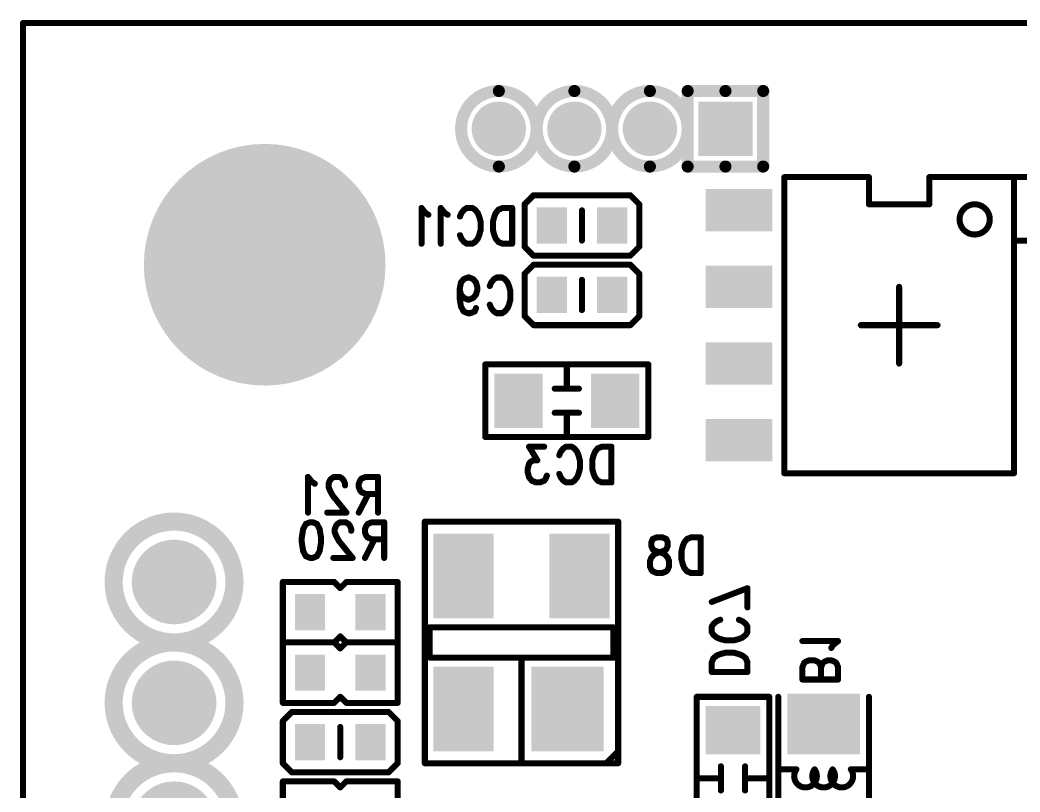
# Model space of a CAD drawing. Extents: x 100 to 144.1, y 92.1 to 144.1.
# Drawn here: x 99.95 to 116.5, y 131.27 to 144.05 of the extents above; entities that cross this region are included whole.
import ezdxf

# ---------------------------------------------------------------- set-up
doc = ezdxf.new("R2010")
doc.units = 0
doc.layers.get('0').update_dxf_attribs({"linetype": 'CONTINUOUS'})
doc.layers.add('MASK-BOTTOM_PHO', color=5, linetype='CONTINUOUS')
doc.layers.add('SILK-BOTTOM_PHO', color=14, linetype='CONTINUOUS')

# ---------------------------------------------------------------- blocks, each defined once
blk = doc.blocks.new('ROUND_32')
at = {"const_width": 1.999996}
blk.add_lwpolyline([(-0.999998, 0, 1), (0.999998, 0, 1)], format="xyb", close=True, dxfattribs=at)
blk = doc.blocks.new('ROUND_11')
at = {"const_width": 0.44996}
blk.add_lwpolyline([(-0.22498, 0, 1), (0.22498, 0, 1)], format="xyb", close=True, dxfattribs=at)
blk = doc.blocks.new('ROUND_130')
at = {"const_width": 0.700024}
blk.add_lwpolyline([(-0.350012, 0, 1), (0.350012, 0, 1)], format="xyb", close=True, dxfattribs=at)
blk = doc.blocks.new('SQUARE_234')
blk.add_solid([(0.44996, 0.44996), (0.44996, -0.44996), (-0.44996, 0.44996), (-0.44996, -0.44996)])
blk = doc.blocks.new('ROUND_1')
at = {"const_width": 0.050038}
blk.add_lwpolyline([(-0.025018, 0, 1), (0.025018, 0, 1)], format="xyb", close=True, dxfattribs=at)
blk = doc.blocks.new('SQUARE_10')
blk.add_solid([(0.350012, 0.350012), (0.350012, -0.350012), (-0.350012, 0.350012), (-0.350012, -0.350012)])
blk = doc.blocks.new('SQUARE_16')
blk.add_solid([(0.250062, 0.250062), (0.250062, -0.250062), (-0.250062, 0.250062), (-0.250062, -0.250062)])
blk = doc.blocks.new('SQUARE_33')
blk.add_solid([(0.499998, 0.499998), (0.499998, -0.499998), (-0.499998, 0.499998), (-0.499998, -0.499998)])
blk = doc.blocks.new('SQUARE_48')
blk.add_solid([(0.599948, 0.599948), (0.599948, -0.599948), (-0.599948, 0.599948), (-0.599948, -0.599948)])
blk = doc.blocks.new('SQUARE_165')
blk.add_solid([(0.40005, 0.40005), (0.40005, -0.40005), (-0.40005, 0.40005), (-0.40005, -0.40005)])
blk = doc.blocks.new('ROUND_6')
at = {"const_width": 0.099948}
blk.add_lwpolyline([(-0.049974, 0, 1), (0.049974, 0, 1)], format="xyb", close=True, dxfattribs=at)
blk = doc.blocks.new('ROUND_19')
at = {"const_width": 0.149986}
blk.add_lwpolyline([(-0.074994, 0, 1), (0.074994, 0, 1)], format="xyb", close=True, dxfattribs=at)

msp = doc.modelspace()

# ---------------------------------------------------------------- linework, layer by layer
at = {"layer": 'MASK-BOTTOM_PHO'}
for points, const_width in [([(143.999966, 143.999966), (100.000054, 143.999966)], 0.100076), ([(100.000054, 143.999966), (100.000054, 100.000054)], 0.100076), ([(112.050068, 140.904976), (111.650018, 140.904976)], 0.700024), ([(108.7501, 140.599922), (108.7501, 140.699998)], 0.500124), ([(109.750098, 140.599922), (109.750098, 140.699998)], 0.500124), ([(112.050068, 139.634976), (111.650018, 139.634976)], 0.700024), ([(108.7501, 139.549886), (108.7501, 139.450064)], 0.500124), ([(109.750098, 139.549886), (109.750098, 139.450064)], 0.500124), ([(112.050068, 138.364976), (111.650018, 138.364976)], 0.700024), ([(108.199936, 137.80008), (108.199936, 137.700004)], 0.8001), ([(109.799882, 137.80008), (109.799882, 137.700004)], 0.8001), ([(112.050068, 137.094976), (111.650018, 137.094976)], 0.700024), ([(107.290108, 134.649972), (107.290108, 135.050022)], 0.999996), ([(109.210094, 134.649972), (109.210094, 135.050022)], 0.999996), ([(104.750108, 134.199884), (104.750108, 134.29996)], 0.500124), ([(105.750106, 134.199884), (105.750106, 134.29996)], 0.500124), ([(104.750108, 133.199886), (104.750108, 133.299962)], 0.500124), ([(105.750106, 133.199886), (105.750106, 133.299962)], 0.500124), ([(107.290108, 132.450078), (107.290108, 132.849874)], 0.999996), ([(109.009942, 132.5499), (109.009942, 132.750052)], 1.199896), ([(113.149888, 132.40004), (113.35004, 132.40004)], 0.999996), ([(111.799878, 132.299964), (111.700056, 132.299964)], 0.8001), ([(104.750108, 132.150104), (104.750108, 132.050028)], 0.500124), ([(105.750106, 132.150104), (105.750106, 132.050028)], 0.500124)]:
    msp.add_lwpolyline(points, dxfattribs=dict(at, const_width=const_width))
at = {"layer": 'SILK-BOTTOM_PHO'}
for points, const_width in [([(143.999966, 143.999966), (100.000054, 143.999966)], 0.100076), ([(100.000054, 143.999966), (100.000054, 100.000054)], 0.100076), ([(111.625126, 142.875), (111.000032, 142.875)], 0.199898), ([(111.000032, 142.875), (111.000032, 141.625066)], 0.199898), ([(111.625126, 142.875), (112.249966, 142.875)], 0.199898), ([(112.249966, 142.875), (112.249966, 141.625066)], 0.199898), ([(111.000032, 141.625066), (111.625126, 141.625066)], 0.199898), ([(112.249966, 141.625066), (111.625126, 141.625066)], 0.199898), ([(112.599978, 136.549892), (112.599978, 141.45006)], 0.100076), ([(112.599978, 141.45006), (114.000026, 141.45006)], 0.100076), ([(114.000026, 141.45006), (114.000026, 140.999972)], 0.100076), ([(115.000024, 140.999972), (115.000024, 141.45006)], 0.100076), ([(115.000024, 141.45006), (116.400072, 141.45006)], 0.100076), ([(116.400072, 141.45006), (117.849904, 141.45006)], 0.100076), ([(116.400072, 140.400024), (116.400072, 141.45006)], 0.100076), ([(116.400072, 141.45006), (116.400072, 136.549892)], 0.100076), ([(108.300012, 140.999972), (108.450126, 141.150086)], 0.100076), ([(108.450126, 141.150086), (110.050072, 141.150086)], 0.100076), ([(110.050072, 141.150086), (110.199932, 140.999972)], 0.100076), ([(108.300012, 140.299948), (108.300012, 140.999972)], 0.100076), ([(110.199932, 140.999972), (110.199932, 140.299948)], 0.100076), ([(114.000026, 140.999972), (115.000024, 140.999972)], 0.100076), ([(106.663744, 140.854684), (106.595418, 140.939012)], 0.100076), ([(106.595418, 140.939012), (106.595418, 140.348462)], 0.100076), ([(106.70921, 140.82649), (106.663744, 140.854684)], 0.100076), ([(106.981752, 140.854684), (106.91368, 140.939012)], 0.100076), ([(106.91368, 140.939012), (106.91368, 140.348462)], 0.100076), ([(107.027218, 140.82649), (106.981752, 140.854684)], 0.100076), ([(107.231942, 140.79855), (107.254548, 140.854684)], 0.100076), ([(107.254548, 140.854684), (107.300014, 140.910818)], 0.100076), ([(107.300014, 140.910818), (107.34548, 140.939012)], 0.100076), ([(107.34548, 140.939012), (107.436412, 140.939012)], 0.100076), ([(107.436412, 140.939012), (107.481878, 140.910818)], 0.100076), ([(107.481878, 140.910818), (107.527344, 140.854684)], 0.100076), ([(107.527344, 140.854684), (107.54995, 140.79855)], 0.100076), ([(107.54995, 140.79855), (107.57281, 140.713968)], 0.100076), ([(107.799886, 140.79855), (107.77728, 140.713968)], 0.100076), ([(107.822746, 140.854684), (107.799886, 140.79855)], 0.100076), ([(107.868212, 140.910818), (107.822746, 140.854684)], 0.100076), ([(107.936284, 140.939012), (107.868212, 140.910818)], 0.100076), ([(108.095542, 140.939012), (107.936284, 140.939012)], 0.100076), ([(108.095542, 140.939012), (108.095542, 140.348462)], 0.100076), ([(109.249972, 140.400024), (109.249972, 140.899896)], 0.100076), ([(107.57281, 140.713968), (107.57281, 140.573506)], 0.100076), ([(107.77728, 140.713968), (107.77728, 140.573506)], 0.100076), ([(107.254548, 140.43279), (107.231942, 140.489178)], 0.100076), ([(107.54995, 140.489178), (107.527344, 140.43279)], 0.100076), ([(107.57281, 140.573506), (107.54995, 140.489178)], 0.100076), ([(107.77728, 140.573506), (107.799886, 140.489178)], 0.100076), ([(107.799886, 140.489178), (107.822746, 140.43279)], 0.100076), ([(107.300014, 140.376656), (107.254548, 140.43279)], 0.100076), ([(107.34548, 140.348462), (107.300014, 140.376656)], 0.100076), ([(107.436412, 140.348462), (107.34548, 140.348462)], 0.100076), ([(107.481878, 140.376656), (107.436412, 140.348462)], 0.100076), ([(107.527344, 140.43279), (107.481878, 140.376656)], 0.100076), ([(107.822746, 140.43279), (107.868212, 140.376656)], 0.100076), ([(107.868212, 140.376656), (107.936284, 140.348462)], 0.100076), ([(107.936284, 140.348462), (108.095542, 140.348462)], 0.100076), ([(108.450126, 140.150088), (108.300012, 140.299948)], 0.100076), ([(110.199932, 140.299948), (110.050072, 140.150088)], 0.100076), ([(117.849904, 140.400024), (116.400072, 140.400024)], 0.100076), ([(110.050072, 140.150088), (108.450126, 140.150088)], 0.100076), ([(108.300012, 139.850114), (108.450126, 139.999974)], 0.100076), ([(108.450126, 139.999974), (110.050072, 139.999974)], 0.100076), ([(110.050072, 139.999974), (110.199932, 139.850114)], 0.100076), ([(108.300012, 139.15009), (108.300012, 139.850114)], 0.100076), ([(110.199932, 139.850114), (110.199932, 139.15009)], 0.100076), ([(107.24769, 139.704572), (107.225084, 139.592304)], 0.100076), ([(107.293156, 139.76096), (107.24769, 139.704572)], 0.100076), ([(107.361482, 139.789154), (107.293156, 139.76096)], 0.100076), ([(107.384088, 139.789154), (107.361482, 139.789154)], 0.100076), ([(107.45216, 139.76096), (107.384088, 139.789154)], 0.100076), ([(107.497626, 139.704572), (107.45216, 139.76096)], 0.100076), ([(107.520486, 139.620244), (107.497626, 139.704572)], 0.100076), ([(107.724956, 139.648438), (107.747816, 139.704572)], 0.100076), ([(107.747816, 139.704572), (107.793282, 139.76096)], 0.100076), ([(107.793282, 139.76096), (107.838748, 139.789154)], 0.100076), ([(107.838748, 139.789154), (107.929426, 139.789154)], 0.100076), ([(107.929426, 139.789154), (107.974892, 139.76096)], 0.100076), ([(107.974892, 139.76096), (108.020358, 139.704572)], 0.100076), ([(108.020358, 139.704572), (108.043218, 139.648438)], 0.100076), ([(108.043218, 139.648438), (108.065824, 139.56411)], 0.100076), ([(109.249972, 139.750038), (109.249972, 139.249912)], 0.100076), ([(114.499898, 139.634976), (114.499898, 138.364976)], 0.100076), ([(107.225084, 139.592304), (107.24769, 139.507722)], 0.100076), ([(107.225084, 139.592304), (107.225084, 139.451588)], 0.100076), ([(107.24769, 139.507722), (107.293156, 139.451588)], 0.100076), ([(107.45216, 139.451588), (107.497626, 139.507722)], 0.100076), ([(107.497626, 139.507722), (107.520486, 139.592304)], 0.100076), ([(107.520486, 139.592304), (107.520486, 139.620244)], 0.100076), ([(108.065824, 139.56411), (108.065824, 139.423394)], 0.100076), ([(107.225084, 139.451588), (107.24769, 139.310872)], 0.100076), ([(107.24769, 139.310872), (107.293156, 139.226544)], 0.100076), ([(107.293156, 139.451588), (107.361482, 139.423394)], 0.100076), ([(107.361482, 139.423394), (107.384088, 139.423394)], 0.100076), ([(107.384088, 139.423394), (107.45216, 139.451588)], 0.100076), ([(107.747816, 139.282932), (107.724956, 139.339066)], 0.100076), ([(108.043218, 139.339066), (108.020358, 139.282932)], 0.100076), ([(108.065824, 139.423394), (108.043218, 139.339066)], 0.100076), ([(107.293156, 139.226544), (107.361482, 139.19835)], 0.100076), ([(107.361482, 139.19835), (107.406694, 139.19835)], 0.100076), ([(107.406694, 139.19835), (107.47502, 139.226544)], 0.100076), ([(107.47502, 139.226544), (107.497626, 139.282932)], 0.100076), ([(107.793282, 139.226544), (107.747816, 139.282932)], 0.100076), ([(107.838748, 139.19835), (107.793282, 139.226544)], 0.100076), ([(107.929426, 139.19835), (107.838748, 139.19835)], 0.100076), ([(107.974892, 139.226544), (107.929426, 139.19835)], 0.100076), ([(108.020358, 139.282932), (107.974892, 139.226544)], 0.100076), ([(108.450126, 138.999976), (108.300012, 139.15009)], 0.100076), ([(110.199932, 139.15009), (110.050072, 138.999976)], 0.100076), ([(110.050072, 138.999976), (108.450126, 138.999976)], 0.100076), ([(113.864898, 138.999976), (115.134898, 138.999976)], 0.100076), ([(110.350046, 138.34999), (107.650026, 138.34999)], 0.100076), ([(107.650026, 138.34999), (107.650026, 137.150094)], 0.100076), ([(109.000036, 138.34999), (109.000036, 137.94994)], 0.100076), ([(110.350046, 137.150094), (110.350046, 138.34999)], 0.100076), ([(108.799884, 137.94994), (109.199934, 137.94994)], 0.100076), ([(108.799884, 137.54989), (109.199934, 137.54989)], 0.100076), ([(109.000036, 137.150094), (109.000036, 137.54989)], 0.100076), ([(107.650026, 137.150094), (110.350046, 137.150094)], 0.100076), ([(108.624878, 136.989058), (108.374942, 136.989058)], 0.100076), ([(108.374942, 136.989058), (108.51134, 136.764014)], 0.100076), ([(108.94314, 136.960864), (108.988606, 136.989058)], 0.100076), ([(108.988606, 136.989058), (109.079538, 136.989058)], 0.100076), ([(109.079538, 136.989058), (109.125004, 136.960864)], 0.100076), ([(109.579664, 136.989058), (109.511338, 136.960864)], 0.100076), ([(109.738668, 136.989058), (109.579664, 136.989058)], 0.100076), ([(109.738668, 136.989058), (109.738668, 136.398508)], 0.100076), ([(108.875068, 136.848342), (108.897674, 136.90473)], 0.100076), ([(108.897674, 136.90473), (108.94314, 136.960864)], 0.100076), ([(109.125004, 136.960864), (109.17047, 136.90473)], 0.100076), ([(109.17047, 136.90473), (109.193076, 136.848342)], 0.100076), ([(109.193076, 136.848342), (109.215936, 136.764014)], 0.100076), ([(109.443266, 136.848342), (109.420406, 136.764014)], 0.100076), ([(109.465872, 136.90473), (109.443266, 136.848342)], 0.100076), ([(109.511338, 136.960864), (109.465872, 136.90473)], 0.100076), ([(108.374942, 136.70788), (108.352336, 136.623552)], 0.100076), ([(108.397802, 136.73582), (108.374942, 136.70788)], 0.100076), ([(108.443268, 136.764014), (108.397802, 136.73582)], 0.100076), ([(108.51134, 136.764014), (108.443268, 136.764014)], 0.100076), ([(109.215936, 136.764014), (109.215936, 136.623552)], 0.100076), ([(109.420406, 136.764014), (109.420406, 136.623552)], 0.100076), ([(104.784144, 136.404604), (104.715818, 136.489186)], 0.100076), ([(104.715818, 136.489186), (104.715818, 135.898382)], 0.100076), ([(105.147618, 136.489186), (105.102152, 136.460992)], 0.100076), ([(105.23855, 136.489186), (105.147618, 136.489186)], 0.100076), ([(105.284016, 136.460992), (105.23855, 136.489186)], 0.100076), ([(105.67035, 136.489186), (105.602278, 136.460992)], 0.100076), ([(105.875074, 136.489186), (105.67035, 136.489186)], 0.100076), ([(105.875074, 136.489186), (105.875074, 135.898382)], 0.100076), ([(108.352336, 136.623552), (108.352336, 136.567164)], 0.100076), ([(108.352336, 136.567164), (108.374942, 136.482836)], 0.100076), ([(108.647738, 136.454642), (108.670344, 136.51103)], 0.100076), ([(108.897674, 136.482836), (108.875068, 136.53897)], 0.100076), ([(109.193076, 136.53897), (109.17047, 136.482836)], 0.100076), ([(109.215936, 136.623552), (109.193076, 136.53897)], 0.100076), ([(109.420406, 136.623552), (109.443266, 136.53897)], 0.100076), ([(109.443266, 136.53897), (109.465872, 136.482836)], 0.100076), ([(116.400072, 136.549892), (112.599978, 136.549892)], 0.100076), ([(104.82961, 136.376664), (104.784144, 136.404604)], 0.100076), ([(105.079546, 136.432798), (105.05694, 136.376664)], 0.100076), ([(105.05694, 136.376664), (105.05694, 136.320276)], 0.100076), ([(105.102152, 136.460992), (105.079546, 136.432798)], 0.100076), ([(105.306876, 136.432798), (105.284016, 136.460992)], 0.100076), ([(105.329482, 136.376664), (105.306876, 136.432798)], 0.100076), ([(105.329482, 136.34847), (105.329482, 136.376664)], 0.100076), ([(105.579672, 136.432798), (105.556812, 136.376664)], 0.100076), ([(105.556812, 136.376664), (105.556812, 136.320276)], 0.100076), ([(105.602278, 136.460992), (105.579672, 136.432798)], 0.100076), ([(108.374942, 136.482836), (108.420408, 136.426448)], 0.100076), ([(108.420408, 136.426448), (108.488734, 136.398508)], 0.100076), ([(108.488734, 136.398508), (108.556806, 136.398508)], 0.100076), ([(108.556806, 136.398508), (108.624878, 136.426448)], 0.100076), ([(108.624878, 136.426448), (108.647738, 136.454642)], 0.100076), ([(108.94314, 136.426448), (108.897674, 136.482836)], 0.100076), ([(108.988606, 136.398508), (108.94314, 136.426448)], 0.100076), ([(109.079538, 136.398508), (108.988606, 136.398508)], 0.100076), ([(109.125004, 136.426448), (109.079538, 136.398508)], 0.100076), ([(109.17047, 136.482836), (109.125004, 136.426448)], 0.100076), ([(109.465872, 136.482836), (109.511338, 136.426448)], 0.100076), ([(109.511338, 136.426448), (109.579664, 136.398508)], 0.100076), ([(109.579664, 136.398508), (109.738668, 136.398508)], 0.100076), ([(105.05694, 136.320276), (105.079546, 136.264142)], 0.100076), ([(105.079546, 136.264142), (105.125012, 136.179814)], 0.100076), ([(105.125012, 136.179814), (105.352342, 135.898382)], 0.100076), ([(105.556812, 136.320276), (105.579672, 136.264142)], 0.100076), ([(105.715816, 136.207754), (105.556812, 135.898382)], 0.100076), ([(105.579672, 136.264142), (105.602278, 136.235948)], 0.100076), ([(105.602278, 136.235948), (105.67035, 136.207754)], 0.100076), ([(105.67035, 136.207754), (105.875074, 136.207754)], 0.100076), ([(105.352342, 135.898382), (105.03408, 135.898382)], 0.100076), ([(104.636316, 135.626602), (104.681782, 135.71093)], 0.100076), ([(104.681782, 135.71093), (104.750108, 135.739124)], 0.100076), ([(104.750108, 135.739124), (104.795574, 135.739124)], 0.100076), ([(104.795574, 135.739124), (104.863646, 135.71093)], 0.100076), ([(104.863646, 135.71093), (104.909112, 135.626602)], 0.100076), ([(105.181908, 135.682736), (105.159048, 135.626602)], 0.100076), ([(105.204514, 135.71093), (105.181908, 135.682736)], 0.100076), ([(105.24998, 135.739124), (105.204514, 135.71093)], 0.100076), ([(105.340912, 135.739124), (105.24998, 135.739124)], 0.100076), ([(105.386378, 135.71093), (105.340912, 135.739124)], 0.100076), ([(105.408984, 135.682736), (105.386378, 135.71093)], 0.100076), ([(105.431844, 135.626602), (105.408984, 135.682736)], 0.100076), ([(105.68178, 135.682736), (105.659174, 135.626602)], 0.100076), ([(105.70464, 135.71093), (105.68178, 135.682736)], 0.100076), ([(105.772712, 135.739124), (105.70464, 135.71093)], 0.100076), ([(105.977182, 135.739124), (105.772712, 135.739124)], 0.100076), ([(105.977182, 135.739124), (105.977182, 135.14832)], 0.100076), ([(109.84992, 135.750046), (106.650028, 135.750046)], 0.100076), ([(106.650028, 135.750046), (106.650028, 131.750054)], 0.100076), ([(109.84992, 131.949952), (109.84992, 135.750046)], 0.100076), ([(104.61371, 135.485886), (104.636316, 135.626602)], 0.100076), ([(104.909112, 135.626602), (104.931718, 135.485886)], 0.100076), ([(105.159048, 135.626602), (105.159048, 135.570214)], 0.100076), ([(105.159048, 135.570214), (105.181908, 135.51408)], 0.100076), ([(105.181908, 135.51408), (105.227374, 135.429752)], 0.100076), ([(105.431844, 135.598408), (105.431844, 135.626602)], 0.100076), ([(105.659174, 135.626602), (105.659174, 135.570214)], 0.100076), ([(105.659174, 135.570214), (105.68178, 135.51408)], 0.100076), ([(105.68178, 135.51408), (105.70464, 135.485886)], 0.100076), ([(104.61371, 135.401558), (104.61371, 135.485886)], 0.100076), ([(104.636316, 135.260842), (104.61371, 135.401558)], 0.100076), ([(104.931718, 135.401558), (104.909112, 135.260842)], 0.100076), ([(104.931718, 135.485886), (104.931718, 135.401558)], 0.100076), ([(105.227374, 135.429752), (105.45445, 135.14832)], 0.100076), ([(105.818178, 135.457692), (105.659174, 135.14832)], 0.100076), ([(105.70464, 135.485886), (105.772712, 135.457692)], 0.100076), ([(105.772712, 135.457692), (105.977182, 135.457692)], 0.100076), ([(110.397798, 135.404606), (110.420404, 135.460994)], 0.100076), ([(110.397798, 135.348472), (110.397798, 135.404606)], 0.100076), ([(110.420404, 135.292084), (110.397798, 135.348472)], 0.100076), ([(110.420404, 135.460994), (110.48873, 135.489188)], 0.100076), ([(110.48873, 135.489188), (110.579662, 135.489188)], 0.100076), ([(110.579662, 135.489188), (110.647734, 135.460994)], 0.100076), ([(110.647734, 135.460994), (110.67034, 135.404606)], 0.100076), ([(110.67034, 135.348472), (110.647734, 135.292084)], 0.100076), ([(110.67034, 135.404606), (110.67034, 135.348472)], 0.100076), ([(110.92053, 135.348472), (110.89767, 135.264144)], 0.100076), ([(110.943136, 135.404606), (110.92053, 135.348472)], 0.100076), ([(110.988602, 135.460994), (110.943136, 135.404606)], 0.100076), ([(111.056928, 135.489188), (110.988602, 135.460994)], 0.100076), ([(111.215932, 135.489188), (111.056928, 135.489188)], 0.100076), ([(111.215932, 135.489188), (111.215932, 134.898384)], 0.100076), ([(104.681782, 135.176514), (104.636316, 135.260842)], 0.100076), ([(104.750108, 135.14832), (104.681782, 135.176514)], 0.100076), ([(104.863646, 135.176514), (104.795574, 135.14832)], 0.100076), ([(104.909112, 135.260842), (104.863646, 135.176514)], 0.100076), ([(110.443264, 135.207756), (110.397798, 135.151622)], 0.100076), ([(110.46587, 135.264144), (110.420404, 135.292084)], 0.100076), ([(110.511336, 135.23595), (110.443264, 135.207756)], 0.100076), ([(110.556802, 135.23595), (110.46587, 135.264144)], 0.100076), ([(110.602268, 135.264144), (110.511336, 135.23595)], 0.100076), ([(110.624874, 135.207756), (110.556802, 135.23595)], 0.100076), ([(110.647734, 135.292084), (110.602268, 135.264144)], 0.100076), ([(110.67034, 135.151622), (110.624874, 135.207756)], 0.100076), ([(110.89767, 135.264144), (110.89767, 135.123428)], 0.100076), ([(104.795574, 135.14832), (104.750108, 135.14832)], 0.100076), ([(105.45445, 135.14832), (105.136442, 135.14832)], 0.100076), ([(110.397798, 135.151622), (110.374938, 135.095234)], 0.100076), ([(110.374938, 135.095234), (110.374938, 135.010906)], 0.100076), ([(110.374938, 135.010906), (110.397798, 134.954772)], 0.100076), ([(110.6932, 135.095234), (110.67034, 135.151622)], 0.100076), ([(110.67034, 134.954772), (110.6932, 135.010906)], 0.100076), ([(110.6932, 135.010906), (110.6932, 135.095234)], 0.100076), ([(110.89767, 135.123428), (110.92053, 135.0391)], 0.100076), ([(110.92053, 135.0391), (110.943136, 134.982712)], 0.100076), ([(110.397798, 134.954772), (110.420404, 134.926578)], 0.100076), ([(110.420404, 134.926578), (110.48873, 134.898384)], 0.100076), ([(110.48873, 134.898384), (110.579662, 134.898384)], 0.100076), ([(110.579662, 134.898384), (110.647734, 134.926578)], 0.100076), ([(110.647734, 134.926578), (110.67034, 134.954772)], 0.100076), ([(110.943136, 134.982712), (110.988602, 134.926578)], 0.100076), ([(110.988602, 134.926578), (111.056928, 134.898384)], 0.100076), ([(111.056928, 134.898384), (111.215932, 134.898384)], 0.100076), ([(104.30002, 133.75005), (104.30002, 134.750048)], 0.100076), ([(104.30002, 134.750048), (105.149904, 134.750048)], 0.100076), ([(105.149904, 134.750048), (105.24998, 134.649972)], 0.100076), ([(105.24998, 134.649972), (105.350056, 134.750048)], 0.100076), ([(105.350056, 134.750048), (106.19994, 134.750048)], 0.100076), ([(106.19994, 134.750048), (106.19994, 133.75005)], 0.100076), ([(111.989108, 134.647686), (111.398558, 134.420356)], 0.100076), ([(111.989108, 134.329424), (111.989108, 134.647686)], 0.100076), ([(111.398558, 134.011416), (111.426498, 134.056882)], 0.100076), ([(111.398558, 133.920484), (111.398558, 134.011416)], 0.100076), ([(111.426498, 134.056882), (111.482886, 134.102348)], 0.100076), ([(111.482886, 134.102348), (111.53902, 134.124954)], 0.100076), ([(111.848392, 134.124954), (111.90478, 134.102348)], 0.100076), ([(111.90478, 134.102348), (111.960914, 134.056882)], 0.100076), ([(111.960914, 134.056882), (111.989108, 134.011416)], 0.100076), ([(111.989108, 134.011416), (111.989108, 133.920484)], 0.100076), ([(105.24998, 133.850126), (105.149904, 133.75005)], 0.100076), ([(105.350056, 133.75005), (105.24998, 133.850126)], 0.100076), ([(109.76991, 133.999986), (106.730038, 133.999986)], 0.100076), ([(106.730038, 133.999986), (106.730038, 133.500114)], 0.100076), ([(109.76991, 133.500114), (109.76991, 133.999986)], 0.100076), ([(111.426498, 133.875018), (111.398558, 133.920484)], 0.100076), ([(111.482886, 133.829552), (111.426498, 133.875018)], 0.100076), ([(111.960914, 133.875018), (111.90478, 133.829552)], 0.100076), ([(111.989108, 133.920484), (111.960914, 133.875018)], 0.100076), ([(104.30002, 132.750052), (104.30002, 133.75005)], 0.100076), ([(104.30002, 133.75005), (105.149904, 133.75005)], 0.100076), ([(105.149904, 133.75005), (104.30002, 133.75005)], 0.100076), ([(105.149904, 133.75005), (105.24998, 133.649974)], 0.100076), ([(105.24998, 133.649974), (105.350056, 133.75005)], 0.100076), ([(105.350056, 133.75005), (106.19994, 133.75005)], 0.100076), ([(106.19994, 133.75005), (105.350056, 133.75005)], 0.100076), ([(106.19994, 133.75005), (106.19994, 132.750052)], 0.100076), ([(111.53902, 133.806692), (111.482886, 133.829552)], 0.100076), ([(111.623348, 133.784086), (111.53902, 133.806692)], 0.100076), ([(111.764064, 133.784086), (111.623348, 133.784086)], 0.100076), ([(111.848392, 133.806692), (111.764064, 133.784086)], 0.100076), ([(111.90478, 133.829552), (111.848392, 133.806692)], 0.100076), ([(113.488978, 133.772656), (112.898428, 133.772656)], 0.100076), ([(113.376456, 133.659118), (113.40465, 133.704584)], 0.100076), ([(113.40465, 133.704584), (113.488978, 133.772656)], 0.100076), ([(111.482886, 133.53415), (111.426498, 133.488684)], 0.100076), ([(111.53902, 133.556756), (111.482886, 133.53415)], 0.100076), ([(111.623348, 133.579616), (111.53902, 133.556756)], 0.100076), ([(111.764064, 133.579616), (111.623348, 133.579616)], 0.100076), ([(111.848392, 133.556756), (111.764064, 133.579616)], 0.100076), ([(111.90478, 133.53415), (111.848392, 133.556756)], 0.100076), ([(111.960914, 133.488684), (111.90478, 133.53415)], 0.100076), ([(106.730038, 133.500114), (109.76991, 133.500114)], 0.100076), ([(109.84992, 133.500114), (108.249974, 133.500114)], 0.100076), ([(108.249974, 133.500114), (108.249974, 131.750054)], 0.100076), ([(109.84992, 131.750054), (109.84992, 133.500114)], 0.100076), ([(111.426498, 133.488684), (111.398558, 133.420358)], 0.100076), ([(111.398558, 133.420358), (111.398558, 133.261354)], 0.100076), ([(111.989108, 133.420358), (111.960914, 133.488684)], 0.100076), ([(111.989108, 133.261354), (111.989108, 133.420358)], 0.100076), ([(112.926622, 133.409182), (112.898428, 133.340856)], 0.100076), ([(112.954562, 133.431788), (112.926622, 133.409182)], 0.100076), ([(113.01095, 133.454648), (112.954562, 133.431788)], 0.100076), ([(113.095278, 133.454648), (113.01095, 133.454648)], 0.100076), ([(113.151666, 133.431788), (113.095278, 133.454648)], 0.100076), ([(113.179606, 133.409182), (113.151666, 133.431788)], 0.100076), ([(113.2078, 133.340856), (113.179606, 133.409182)], 0.100076), ([(113.235994, 133.409182), (113.2078, 133.340856)], 0.100076), ([(113.264188, 133.431788), (113.235994, 133.409182)], 0.100076), ([(113.320322, 133.454648), (113.264188, 133.431788)], 0.100076), ([(113.376456, 133.454648), (113.320322, 133.454648)], 0.100076), ([(113.432844, 133.431788), (113.376456, 133.454648)], 0.100076), ([(113.461038, 133.409182), (113.432844, 133.431788)], 0.100076), ([(113.488978, 133.340856), (113.461038, 133.409182)], 0.100076), ([(111.989108, 133.261354), (111.398558, 133.261354)], 0.100076), ([(112.898428, 133.340856), (112.898428, 133.136386)], 0.100076), ([(113.2078, 133.136386), (113.2078, 133.340856)], 0.100076), ([(113.488978, 133.136386), (113.488978, 133.340856)], 0.100076), ([(113.488978, 133.136386), (112.898428, 133.136386)], 0.100076), ([(105.24998, 132.849874), (105.149904, 132.750052)], 0.100076), ([(105.350056, 132.750052), (105.24998, 132.849874)], 0.100076), ([(111.149892, 132.849874), (111.149892, 130.150108)], 0.100076), ([(112.350042, 132.849874), (111.149892, 132.849874)], 0.100076), ([(112.350042, 130.150108), (112.350042, 132.849874)], 0.100076), ([(112.499902, 130.150108), (112.499902, 132.849874)], 0.100076), ([(114.000026, 130.150108), (114.000026, 132.849874)], 0.100076), ([(105.149904, 132.750052), (104.30002, 132.750052)], 0.100076), ([(106.19994, 132.750052), (105.350056, 132.750052)], 0.100076), ([(104.30002, 132.450078), (104.44988, 132.599938)], 0.100076), ([(104.44988, 132.599938), (106.05008, 132.599938)], 0.100076), ([(106.05008, 132.599938), (106.19994, 132.450078)], 0.100076), ([(104.30002, 131.750054), (104.30002, 132.450078)], 0.100076), ([(105.24998, 132.350002), (105.24998, 131.849876)], 0.100076), ([(106.19994, 132.450078), (106.19994, 131.750054)], 0.100076), ([(109.650022, 131.750054), (109.84992, 131.949952)], 0.100076), ([(104.44988, 131.59994), (104.30002, 131.750054)], 0.100076), ([(106.19994, 131.750054), (106.05008, 131.59994)], 0.100076), ([(106.650028, 131.750054), (109.650022, 131.750054)], 0.100076), ([(108.249974, 131.750054), (109.84992, 131.750054)], 0.100076), ([(111.549942, 131.700016), (111.549942, 131.299966)], 0.100076), ([(111.949992, 131.700016), (111.949992, 131.299966)], 0.100076), ([(106.05008, 131.59994), (104.44988, 131.59994)], 0.100076), ([(112.799876, 131.649978), (112.54994, 131.649978)], 0.100076), ([(113.949988, 131.649978), (113.700052, 131.649978)], 0.100076), ([(104.30002, 130.450082), (104.30002, 131.45008)], 0.100076), ([(104.30002, 131.45008), (105.149904, 131.45008)], 0.100076), ([(105.149904, 131.45008), (105.24998, 131.350004)], 0.100076), ([(105.24998, 131.350004), (105.350056, 131.45008)], 0.100076), ([(105.350056, 131.45008), (106.19994, 131.45008)], 0.100076), ([(106.19994, 131.45008), (106.19994, 130.450082)], 0.100076), ([(111.149892, 131.500118), (111.549942, 131.500118)], 0.100076), ([(112.350042, 131.500118), (111.949992, 131.500118)], 0.100076)]:
    msp.add_lwpolyline(points, dxfattribs=dict(at, const_width=const_width))
for points, const_width in [([(107.87507, 142.875, 1), (107.87507, 141.625066)], 0.199898), ([(107.87507, 141.625066, 1), (107.87507, 142.875)], 0.199898), ([(109.125004, 142.875, 1), (109.125004, 141.625066)], 0.199898), ([(109.125004, 141.625066, 1), (109.125004, 142.875)], 0.199898), ([(110.374938, 142.875, 1), (110.374938, 141.625066)], 0.199898), ([(110.374938, 141.625066, 1), (110.374938, 142.875)], 0.199898), ([(103.49992, 134.750048, 1), (101.499924, 134.750048)], 0.299974), ([(101.499924, 134.750048, 1), (103.49992, 134.750048)], 0.299974), ([(103.49992, 132.750052, 1), (101.499924, 132.750052)], 0.299974), ([(101.499924, 132.750052, 1), (103.49992, 132.750052)], 0.299974), ([(103.49992, 130.750056, 1), (101.499924, 130.750056)], 0.299974), ([(112.80013, 131.649978, 1.9979486), (113.100358, 131.649724)], 0.100076), ([(113.100104, 131.649978, 1.9979486), (113.400332, 131.649724)], 0.100076), ([(113.400332, 131.649978, 1.9989628), (113.700306, 131.649724)], 0.100076)]:
    msp.add_lwpolyline(points, format="xyb", dxfattribs=dict(at, const_width=const_width))
at = {"layer": 'SILK-BOTTOM_PHO', "const_width": 0.100076}
msp.add_lwpolyline([(115.50015, 140.750036, 1), (116.000022, 140.750036, 1)], format="xyb", close=True, dxfattribs=at)

# ---------------------------------------------------------------- block references
at = {"layer": 'MASK-BOTTOM_PHO'}
for name, p in [('ROUND_1', (100.000054, 143.999966)), ('ROUND_11', (107.87507, 142.249906)), ('ROUND_11', (109.125004, 142.249906)), ('ROUND_11', (110.374938, 142.249906)), ('SQUARE_234', (111.625126, 142.249906)), ('ROUND_32', (104.000046, 139.999974)), ('SQUARE_10', (111.650018, 140.904976)), ('SQUARE_10', (112.050068, 140.904976)), ('SQUARE_16', (108.7501, 140.699998)), ('SQUARE_16', (108.7501, 140.599922)), ('SQUARE_16', (109.750098, 140.699998)), ('SQUARE_16', (109.750098, 140.599922)), ('SQUARE_10', (111.650018, 139.634976)), ('SQUARE_10', (112.050068, 139.634976)), ('SQUARE_16', (108.7501, 139.549886)), ('SQUARE_16', (108.7501, 139.450064)), ('SQUARE_16', (109.750098, 139.549886)), ('SQUARE_16', (109.750098, 139.450064)), ('SQUARE_10', (111.650018, 138.364976)), ('SQUARE_10', (112.050068, 138.364976)), ('SQUARE_165', (108.199936, 137.80008)), ('SQUARE_165', (109.799882, 137.80008)), ('SQUARE_165', (108.199936, 137.700004)), ('SQUARE_165', (109.799882, 137.700004)), ('SQUARE_10', (111.650018, 137.094976)), ('SQUARE_10', (112.050068, 137.094976)), ('SQUARE_33', (107.290108, 135.050022)), ('SQUARE_33', (109.210094, 135.050022)), ('ROUND_130', (102.499922, 134.750048)), ('SQUARE_33', (107.290108, 134.649972)), ('SQUARE_33', (109.210094, 134.649972)), ('SQUARE_16', (104.750108, 134.29996)), ('SQUARE_16', (104.750108, 134.199884)), ('SQUARE_16', (105.750106, 134.29996)), ('SQUARE_16', (105.750106, 134.199884)), ('ROUND_130', (102.499922, 132.750052)), ('SQUARE_16', (104.750108, 133.299962)), ('SQUARE_16', (104.750108, 133.199886)), ('SQUARE_16', (105.750106, 133.299962)), ('SQUARE_16', (105.750106, 133.199886)), ('SQUARE_33', (107.290108, 132.849874)), ('SQUARE_48', (109.009942, 132.750052)), ('SQUARE_48', (109.009942, 132.5499)), ('SQUARE_33', (107.290108, 132.450078)), ('SQUARE_33', (113.149888, 132.40004)), ('SQUARE_33', (113.35004, 132.40004)), ('SQUARE_165', (111.700056, 132.299964)), ('SQUARE_165', (111.799878, 132.299964)), ('SQUARE_16', (104.750108, 132.150104)), ('SQUARE_16', (105.750106, 132.150104)), ('SQUARE_16', (104.750108, 132.050028)), ('SQUARE_16', (105.750106, 132.050028)), ('ROUND_130', (102.499922, 130.750056))]:
    msp.add_blockref(name, p, dxfattribs=at)
at = {"layer": 'SILK-BOTTOM_PHO'}
for name, p in [('ROUND_1', (100.000054, 143.999966)), ('ROUND_6', (107.87507, 142.875)), ('ROUND_6', (107.87507, 142.875)), ('ROUND_6', (109.125004, 142.875)), ('ROUND_6', (109.125004, 142.875)), ('ROUND_6', (110.374938, 142.875)), ('ROUND_6', (110.374938, 142.875)), ('ROUND_6', (111.000032, 142.875)), ('ROUND_6', (111.625126, 142.875)), ('ROUND_6', (111.625126, 142.875)), ('ROUND_6', (112.249966, 142.875)), ('ROUND_6', (107.87507, 141.625066)), ('ROUND_6', (107.87507, 141.625066)), ('ROUND_6', (109.125004, 141.625066)), ('ROUND_6', (109.125004, 141.625066)), ('ROUND_6', (110.374938, 141.625066)), ('ROUND_6', (110.374938, 141.625066)), ('ROUND_6', (111.000032, 141.625066)), ('ROUND_6', (111.625126, 141.625066)), ('ROUND_6', (111.625126, 141.625066)), ('ROUND_6', (112.249966, 141.625066)), ('ROUND_1', (112.599978, 141.45006)), ('ROUND_1', (114.000026, 141.45006)), ('ROUND_1', (115.000024, 141.45006)), ('ROUND_1', (116.400072, 141.45006)), ('ROUND_1', (116.400072, 141.45006)), ('ROUND_1', (116.400072, 141.45006)), ('ROUND_1', (108.450126, 141.150086)), ('ROUND_1', (110.050072, 141.150086)), ('ROUND_1', (110.050072, 141.150086)), ('ROUND_1', (108.300012, 140.999972)), ('ROUND_1', (110.199932, 140.999972)), ('ROUND_1', (114.000026, 140.999972)), ('ROUND_1', (115.000024, 140.999972)), ('ROUND_1', (106.595418, 140.939012)), ('ROUND_1', (106.663744, 140.854684)), ('ROUND_1', (106.70921, 140.82649)), ('ROUND_1', (106.91368, 140.939012)), ('ROUND_1', (106.981752, 140.854684)), ('ROUND_1', (107.027218, 140.82649)), ('ROUND_1', (107.231942, 140.79855)), ('ROUND_1', (107.254548, 140.854684)), ('ROUND_1', (107.300014, 140.910818)), ('ROUND_1', (107.34548, 140.939012)), ('ROUND_1', (107.436412, 140.939012)), ('ROUND_1', (107.481878, 140.910818)), ('ROUND_1', (107.527344, 140.854684)), ('ROUND_1', (107.54995, 140.79855)), ('ROUND_1', (107.799886, 140.79855)), ('ROUND_1', (107.822746, 140.854684)), ('ROUND_1', (107.868212, 140.910818)), ('ROUND_1', (107.936284, 140.939012)), ('ROUND_1', (108.095542, 140.939012)), ('ROUND_1', (108.095542, 140.939012)), ('ROUND_1', (109.249972, 140.899896)), ('ROUND_1', (107.57281, 140.713968)), ('ROUND_1', (107.77728, 140.713968)), ('ROUND_1', (107.231942, 140.489178)), ('ROUND_1', (107.54995, 140.489178)), ('ROUND_1', (107.57281, 140.573506)), ('ROUND_1', (107.77728, 140.573506)), ('ROUND_1', (107.799886, 140.489178)), ('ROUND_1', (106.595418, 140.348462)), ('ROUND_1', (106.91368, 140.348462)), ('ROUND_1', (107.254548, 140.43279)), ('ROUND_1', (107.300014, 140.376656)), ('ROUND_1', (107.34548, 140.348462)), ('ROUND_1', (107.436412, 140.348462)), ('ROUND_1', (107.481878, 140.376656)), ('ROUND_1', (107.527344, 140.43279)), ('ROUND_1', (107.822746, 140.43279)), ('ROUND_1', (107.868212, 140.376656)), ('ROUND_1', (107.936284, 140.348462)), ('ROUND_1', (108.095542, 140.348462)), ('ROUND_1', (108.095542, 140.348462)), ('ROUND_1', (108.300012, 140.299948)), ('ROUND_1', (109.249972, 140.400024)), ('ROUND_1', (110.199932, 140.299948)), ('ROUND_1', (116.400072, 140.400024)), ('ROUND_1', (108.450126, 140.150088)), ('ROUND_1', (110.050072, 140.150088)), ('ROUND_1', (108.450126, 139.999974)), ('ROUND_1', (110.050072, 139.999974)), ('ROUND_1', (108.300012, 139.850114)), ('ROUND_1', (110.199932, 139.850114)), ('ROUND_1', (107.24769, 139.704572)), ('ROUND_1', (107.293156, 139.76096)), ('ROUND_1', (107.361482, 139.789154)), ('ROUND_1', (107.384088, 139.789154)), ('ROUND_1', (107.45216, 139.76096)), ('ROUND_1', (107.497626, 139.704572)), ('ROUND_1', (107.724956, 139.648438)), ('ROUND_1', (107.747816, 139.704572)), ('ROUND_1', (107.793282, 139.76096)), ('ROUND_1', (107.838748, 139.789154)), ('ROUND_1', (107.929426, 139.789154)), ('ROUND_1', (107.974892, 139.76096)), ('ROUND_1', (108.020358, 139.704572)), ('ROUND_1', (108.043218, 139.648438)), ('ROUND_1', (109.249972, 139.750038)), ('ROUND_1', (114.499898, 139.634976)), ('ROUND_1', (107.225084, 139.592304)), ('ROUND_1', (107.225084, 139.592304)), ('ROUND_1', (107.24769, 139.507722)), ('ROUND_1', (107.497626, 139.507722)), ('ROUND_1', (107.520486, 139.620244)), ('ROUND_1', (107.520486, 139.592304)), ('ROUND_1', (108.065824, 139.56411)), ('ROUND_1', (107.225084, 139.451588)), ('ROUND_1', (107.24769, 139.310872)), ('ROUND_1', (107.293156, 139.451588)), ('ROUND_1', (107.361482, 139.423394)), ('ROUND_1', (107.384088, 139.423394)), ('ROUND_1', (107.45216, 139.451588)), ('ROUND_1', (107.724956, 139.339066)), ('ROUND_1', (108.043218, 139.339066)), ('ROUND_1', (108.065824, 139.423394)), ('ROUND_1', (107.293156, 139.226544)), ('ROUND_1', (107.361482, 139.19835)), ('ROUND_1', (107.406694, 139.19835)), ('ROUND_1', (107.47502, 139.226544)), ('ROUND_1', (107.497626, 139.282932)), ('ROUND_1', (107.747816, 139.282932)), ('ROUND_1', (107.793282, 139.226544)), ('ROUND_1', (107.838748, 139.19835)), ('ROUND_1', (107.929426, 139.19835)), ('ROUND_1', (107.974892, 139.226544)), ('ROUND_1', (108.020358, 139.282932)), ('ROUND_1', (108.300012, 139.15009)), ('ROUND_1', (109.249972, 139.249912)), ('ROUND_1', (110.199932, 139.15009)), ('ROUND_1', (108.450126, 138.999976)), ('ROUND_1', (108.450126, 138.999976)), ('ROUND_1', (110.050072, 138.999976)), ('ROUND_1', (113.864898, 138.999976)), ('ROUND_1', (115.134898, 138.999976)), ('ROUND_1', (107.650026, 138.34999)), ('ROUND_1', (109.000036, 138.34999)), ('ROUND_1', (110.350046, 138.34999)), ('ROUND_1', (114.499898, 138.364976)), ('ROUND_1', (108.799884, 137.94994)), ('ROUND_1', (109.000036, 137.94994)), ('ROUND_1', (109.199934, 137.94994)), ('ROUND_1', (108.799884, 137.54989)), ('ROUND_1', (109.000036, 137.54989)), ('ROUND_1', (109.199934, 137.54989)), ('ROUND_1', (107.650026, 137.150094)), ('ROUND_1', (107.650026, 137.150094)), ('ROUND_1', (109.000036, 137.150094)), ('ROUND_1', (110.350046, 137.150094)), ('ROUND_1', (108.374942, 136.989058)), ('ROUND_1', (108.624878, 136.989058)), ('ROUND_1', (108.988606, 136.989058)), ('ROUND_1', (109.079538, 136.989058)), ('ROUND_1', (109.579664, 136.989058)), ('ROUND_1', (109.738668, 136.989058)), ('ROUND_1', (109.738668, 136.989058)), ('ROUND_1', (108.875068, 136.848342)), ('ROUND_1', (108.897674, 136.90473)), ('ROUND_1', (108.94314, 136.960864)), ('ROUND_1', (109.125004, 136.960864)), ('ROUND_1', (109.17047, 136.90473)), ('ROUND_1', (109.193076, 136.848342)), ('ROUND_1', (109.443266, 136.848342)), ('ROUND_1', (109.465872, 136.90473)), ('ROUND_1', (109.511338, 136.960864)), ('ROUND_1', (108.374942, 136.70788)), ('ROUND_1', (108.397802, 136.73582)), ('ROUND_1', (108.443268, 136.764014)), ('ROUND_1', (108.51134, 136.764014)), ('ROUND_1', (109.215936, 136.764014)), ('ROUND_1', (109.420406, 136.764014)), ('ROUND_1', (104.715818, 136.489186)), ('ROUND_1', (105.147618, 136.489186)), ('ROUND_1', (105.23855, 136.489186)), ('ROUND_1', (105.67035, 136.489186)), ('ROUND_1', (105.875074, 136.489186)), ('ROUND_1', (105.875074, 136.489186)), ('ROUND_1', (108.352336, 136.623552)), ('ROUND_1', (108.352336, 136.567164)), ('ROUND_1', (108.670344, 136.51103)), ('ROUND_1', (108.875068, 136.53897)), ('ROUND_1', (109.193076, 136.53897)), ('ROUND_1', (109.215936, 136.623552)), ('ROUND_1', (109.420406, 136.623552)), ('ROUND_1', (109.443266, 136.53897)), ('ROUND_1', (112.599978, 136.549892)), ('ROUND_1', (116.400072, 136.549892)), ('ROUND_1', (104.784144, 136.404604)), ('ROUND_1', (104.82961, 136.376664)), ('ROUND_1', (105.05694, 136.376664)), ('ROUND_1', (105.079546, 136.432798)), ('ROUND_1', (105.102152, 136.460992)), ('ROUND_1', (105.284016, 136.460992)), ('ROUND_1', (105.306876, 136.432798)), ('ROUND_1', (105.329482, 136.376664)), ('ROUND_1', (105.329482, 136.34847)), ('ROUND_1', (105.556812, 136.376664)), ('ROUND_1', (105.579672, 136.432798)), ('ROUND_1', (105.579672, 136.432798)), ('ROUND_1', (105.602278, 136.460992)), ('ROUND_1', (108.374942, 136.482836)), ('ROUND_1', (108.420408, 136.426448)), ('ROUND_1', (108.488734, 136.398508)), ('ROUND_1', (108.556806, 136.398508)), ('ROUND_1', (108.624878, 136.426448)), ('ROUND_1', (108.647738, 136.454642)), ('ROUND_1', (108.897674, 136.482836)), ('ROUND_1', (108.94314, 136.426448)), ('ROUND_1', (108.988606, 136.398508)), ('ROUND_1', (109.079538, 136.398508)), ('ROUND_1', (109.125004, 136.426448)), ('ROUND_1', (109.17047, 136.482836)), ('ROUND_1', (109.465872, 136.482836)), ('ROUND_1', (109.511338, 136.426448)), ('ROUND_1', (109.579664, 136.398508)), ('ROUND_1', (109.738668, 136.398508)), ('ROUND_1', (109.738668, 136.398508)), ('ROUND_1', (105.05694, 136.320276)), ('ROUND_1', (105.079546, 136.264142)), ('ROUND_1', (105.125012, 136.179814)), ('ROUND_1', (105.556812, 136.320276)), ('ROUND_1', (105.579672, 136.264142)), ('ROUND_1', (105.579672, 136.264142)), ('ROUND_1', (105.602278, 136.235948)), ('ROUND_1', (105.67035, 136.207754)), ('ROUND_1', (105.715816, 136.207754)), ('ROUND_1', (105.875074, 136.207754)), ('ROUND_1', (104.715818, 135.898382)), ('ROUND_1', (105.03408, 135.898382)), ('ROUND_1', (105.352342, 135.898382)), ('ROUND_1', (105.556812, 135.898382)), ('ROUND_1', (105.875074, 135.898382)), ('ROUND_1', (104.681782, 135.71093)), ('ROUND_1', (104.750108, 135.739124)), ('ROUND_1', (104.795574, 135.739124)), ('ROUND_1', (104.795574, 135.739124)), ('ROUND_1', (104.863646, 135.71093)), ('ROUND_1', (105.181908, 135.682736)), ('ROUND_1', (105.204514, 135.71093)), ('ROUND_1', (105.24998, 135.739124)), ('ROUND_1', (105.340912, 135.739124)), ('ROUND_1', (105.386378, 135.71093)), ('ROUND_1', (105.408984, 135.682736)), ('ROUND_1', (105.68178, 135.682736)), ('ROUND_1', (105.70464, 135.71093)), ('ROUND_1', (105.772712, 135.739124)), ('ROUND_1', (105.977182, 135.739124)), ('ROUND_1', (105.977182, 135.739124)), ('ROUND_1', (106.650028, 135.750046)), ('ROUND_1', (109.84992, 135.750046)), ('ROUND_1', (104.636316, 135.626602)), ('ROUND_1', (104.909112, 135.626602)), ('ROUND_1', (105.159048, 135.626602)), ('ROUND_1', (105.159048, 135.570214)), ('ROUND_1', (105.181908, 135.51408)), ('ROUND_1', (105.431844, 135.626602)), ('ROUND_1', (105.431844, 135.598408)), ('ROUND_1', (105.659174, 135.626602)), ('ROUND_1', (105.659174, 135.570214)), ('ROUND_1', (105.68178, 135.51408)), ('ROUND_1', (104.61371, 135.485886)), ('ROUND_1', (104.61371, 135.401558)), ('ROUND_1', (104.931718, 135.485886)), ('ROUND_1', (104.931718, 135.401558)), ('ROUND_1', (105.227374, 135.429752)), ('ROUND_1', (105.70464, 135.485886)), ('ROUND_1', (105.772712, 135.457692)), ('ROUND_1', (105.818178, 135.457692)), ('ROUND_1', (105.977182, 135.457692)), ('ROUND_1', (110.397798, 135.404606)), ('ROUND_1', (110.397798, 135.348472)), ('ROUND_1', (110.420404, 135.460994)), ('ROUND_1', (110.48873, 135.489188)), ('ROUND_1', (110.579662, 135.489188)), ('ROUND_1', (110.579662, 135.489188)), ('ROUND_1', (110.647734, 135.460994)), ('ROUND_1', (110.67034, 135.404606)), ('ROUND_1', (110.67034, 135.348472)), ('ROUND_1', (110.92053, 135.348472)), ('ROUND_1', (110.943136, 135.404606)), ('ROUND_1', (110.988602, 135.460994)), ('ROUND_1', (111.056928, 135.489188)), ('ROUND_1', (111.215932, 135.489188)), ('ROUND_1', (111.215932, 135.489188)), ('ROUND_1', (104.636316, 135.260842)), ('ROUND_1', (104.681782, 135.176514)), ('ROUND_1', (104.863646, 135.176514)), ('ROUND_1', (104.909112, 135.260842)), ('ROUND_1', (110.420404, 135.292084)), ('ROUND_1', (110.443264, 135.207756)), ('ROUND_1', (110.46587, 135.264144)), ('ROUND_1', (110.511336, 135.23595)), ('ROUND_1', (110.556802, 135.23595)), ('ROUND_1', (110.602268, 135.264144)), ('ROUND_1', (110.624874, 135.207756)), ('ROUND_1', (110.647734, 135.292084)), ('ROUND_1', (110.89767, 135.264144)), ('ROUND_1', (104.750108, 135.14832)), ('ROUND_1', (104.795574, 135.14832)), ('ROUND_1', (105.136442, 135.14832)), ('ROUND_1', (105.45445, 135.14832)), ('ROUND_1', (105.659174, 135.14832)), ('ROUND_1', (105.977182, 135.14832)), ('ROUND_1', (110.374938, 135.095234)), ('ROUND_1', (110.374938, 135.010906)), ('ROUND_1', (110.397798, 135.151622)), ('ROUND_1', (110.67034, 135.151622)), ('ROUND_1', (110.6932, 135.095234)), ('ROUND_1', (110.6932, 135.010906)), ('ROUND_1', (110.89767, 135.123428)), ('ROUND_1', (110.92053, 135.0391)), ('ROUND_19', (101.499924, 134.750048)), ('ROUND_19', (101.499924, 134.750048)), ('ROUND_19', (103.49992, 134.750048)), ('ROUND_19', (103.49992, 134.750048)), ('ROUND_1', (110.397798, 134.954772)), ('ROUND_1', (110.420404, 134.926578)), ('ROUND_1', (110.48873, 134.898384)), ('ROUND_1', (110.579662, 134.898384)), ('ROUND_1', (110.647734, 134.926578)), ('ROUND_1', (110.67034, 134.954772)), ('ROUND_1', (110.943136, 134.982712)), ('ROUND_1', (110.988602, 134.926578)), ('ROUND_1', (111.056928, 134.898384)), ('ROUND_1', (111.215932, 134.898384)), ('ROUND_1', (111.215932, 134.898384)), ('ROUND_1', (104.30002, 134.750048)), ('ROUND_1', (105.149904, 134.750048)), ('ROUND_1', (105.350056, 134.750048)), ('ROUND_1', (106.19994, 134.750048)), ('ROUND_1', (106.19994, 134.750048)), ('ROUND_1', (105.24998, 134.649972)), ('ROUND_1', (111.989108, 134.647686)), ('ROUND_1', (111.989108, 134.647686)), ('ROUND_1', (111.398558, 134.420356)), ('ROUND_1', (111.989108, 134.329424)), ('ROUND_1', (111.398558, 134.011416)), ('ROUND_1', (111.426498, 134.056882)), ('ROUND_1', (111.482886, 134.102348)), ('ROUND_1', (111.53902, 134.124954)), ('ROUND_1', (111.848392, 134.124954)), ('ROUND_1', (111.90478, 134.102348)), ('ROUND_1', (111.960914, 134.056882)), ('ROUND_1', (111.989108, 134.011416)), ('ROUND_1', (105.24998, 133.850126)), ('ROUND_1', (106.730038, 133.999986)), ('ROUND_1', (109.76991, 133.999986)), ('ROUND_1', (111.398558, 133.920484)), ('ROUND_1', (111.426498, 133.875018)), ('ROUND_1', (111.960914, 133.875018)), ('ROUND_1', (111.989108, 133.920484)), ('ROUND_1', (104.30002, 133.75005)), ('ROUND_1', (104.30002, 133.75005)), ('ROUND_1', (105.149904, 133.75005)), ('ROUND_1', (105.149904, 133.75005)), ('ROUND_1', (105.350056, 133.75005)), ('ROUND_1', (105.350056, 133.75005)), ('ROUND_1', (106.19994, 133.75005)), ('ROUND_1', (106.19994, 133.75005)), ('ROUND_1', (106.19994, 133.75005)), ('ROUND_1', (111.482886, 133.829552)), ('ROUND_1', (111.53902, 133.806692)), ('ROUND_1', (111.623348, 133.784086)), ('ROUND_1', (111.764064, 133.784086)), ('ROUND_1', (111.848392, 133.806692)), ('ROUND_1', (111.90478, 133.829552)), ('ROUND_1', (112.898428, 133.772656)), ('ROUND_1', (113.40465, 133.704584)), ('ROUND_1', (113.488978, 133.772656)), ('ROUND_1', (105.24998, 133.649974)), ('ROUND_1', (111.482886, 133.53415)), ('ROUND_1', (111.53902, 133.556756)), ('ROUND_1', (111.623348, 133.579616)), ('ROUND_1', (111.764064, 133.579616)), ('ROUND_1', (111.848392, 133.556756)), ('ROUND_1', (111.90478, 133.53415)), ('ROUND_1', (113.376456, 133.659118)), ('ROUND_1', (106.730038, 133.500114)), ('ROUND_1', (108.249974, 133.500114)), ('ROUND_1', (109.76991, 133.500114)), ('ROUND_1', (109.76991, 133.500114)), ('ROUND_1', (109.84992, 133.500114)), ('ROUND_1', (111.398558, 133.420358)), ('ROUND_1', (111.426498, 133.488684)), ('ROUND_1', (111.960914, 133.488684)), ('ROUND_1', (111.989108, 133.420358)), ('ROUND_1', (112.926622, 133.409182)), ('ROUND_1', (112.954562, 133.431788)), ('ROUND_1', (113.01095, 133.454648)), ('ROUND_1', (113.095278, 133.454648)), ('ROUND_1', (113.151666, 133.431788)), ('ROUND_1', (113.179606, 133.409182)), ('ROUND_1', (113.235994, 133.409182)), ('ROUND_1', (113.264188, 133.431788)), ('ROUND_1', (113.320322, 133.454648)), ('ROUND_1', (113.376456, 133.454648)), ('ROUND_1', (113.432844, 133.431788)), ('ROUND_1', (113.461038, 133.409182)), ('ROUND_1', (111.398558, 133.261354)), ('ROUND_1', (111.398558, 133.261354)), ('ROUND_1', (111.989108, 133.261354)), ('ROUND_1', (111.989108, 133.261354)), ('ROUND_1', (112.898428, 133.340856)), ('ROUND_1', (113.2078, 133.340856)), ('ROUND_1', (113.2078, 133.340856)), ('ROUND_1', (113.488978, 133.340856)), ('ROUND_1', (112.898428, 133.136386)), ('ROUND_1', (112.898428, 133.136386)), ('ROUND_1', (113.2078, 133.136386)), ('ROUND_1', (113.488978, 133.136386)), ('ROUND_1', (113.488978, 133.136386)), ('ROUND_19', (101.499924, 132.750052)), ('ROUND_19', (101.499924, 132.750052)), ('ROUND_19', (103.49992, 132.750052)), ('ROUND_19', (103.49992, 132.750052)), ('ROUND_1', (105.24998, 132.849874)), ('ROUND_1', (111.149892, 132.849874)), ('ROUND_1', (111.149892, 132.849874)), ('ROUND_1', (112.350042, 132.849874)), ('ROUND_1', (112.499902, 132.849874)), ('ROUND_1', (114.000026, 132.849874)), ('ROUND_1', (104.30002, 132.750052)), ('ROUND_1', (105.149904, 132.750052)), ('ROUND_1', (105.350056, 132.750052)), ('ROUND_1', (106.19994, 132.750052)), ('ROUND_1', (104.44988, 132.599938)), ('ROUND_1', (106.05008, 132.599938)), ('ROUND_1', (104.30002, 132.450078)), ('ROUND_1', (106.19994, 132.450078)), ('ROUND_1', (105.24998, 132.350002)), ('ROUND_1', (109.84992, 131.949952)), ('ROUND_1', (104.30002, 131.750054)), ('ROUND_1', (105.24998, 131.849876)), ('ROUND_1', (106.19994, 131.750054)), ('ROUND_1', (106.650028, 131.750054)), ('ROUND_1', (108.249974, 131.750054)), ('ROUND_1', (109.650022, 131.750054)), ('ROUND_1', (109.650022, 131.750054)), ('ROUND_1', (109.84992, 131.750054)), ('ROUND_1', (109.84992, 131.750054)), ('ROUND_1', (111.549942, 131.700016)), ('ROUND_1', (111.949992, 131.700016)), ('ROUND_1', (104.44988, 131.59994)), ('ROUND_1', (104.44988, 131.59994)), ('ROUND_1', (106.05008, 131.59994)), ('ROUND_1', (112.54994, 131.649978)), ('ROUND_1', (112.799876, 131.649978)), ('ROUND_1', (112.80013, 131.649978)), ('ROUND_1', (113.100104, 131.649978)), ('ROUND_1', (113.100358, 131.649724)), ('ROUND_1', (113.400332, 131.649978)), ('ROUND_1', (113.400332, 131.649724)), ('ROUND_1', (113.700052, 131.649978)), ('ROUND_1', (113.700306, 131.649724)), ('ROUND_1', (113.949988, 131.649978)), ('ROUND_1', (104.30002, 131.45008)), ('ROUND_1', (105.149904, 131.45008)), ('ROUND_1', (105.350056, 131.45008)), ('ROUND_1', (106.19994, 131.45008)), ('ROUND_1', (106.19994, 131.45008)), ('ROUND_1', (111.149892, 131.500118)), ('ROUND_1', (111.549942, 131.500118)), ('ROUND_1', (111.949992, 131.500118)), ('ROUND_1', (112.350042, 131.500118)), ('ROUND_1', (105.24998, 131.350004)), ('ROUND_1', (111.549942, 131.299966)), ('ROUND_1', (111.949992, 131.299966))]:
    msp.add_blockref(name, p, dxfattribs=at)

doc.saveas('drawing.dxf')
